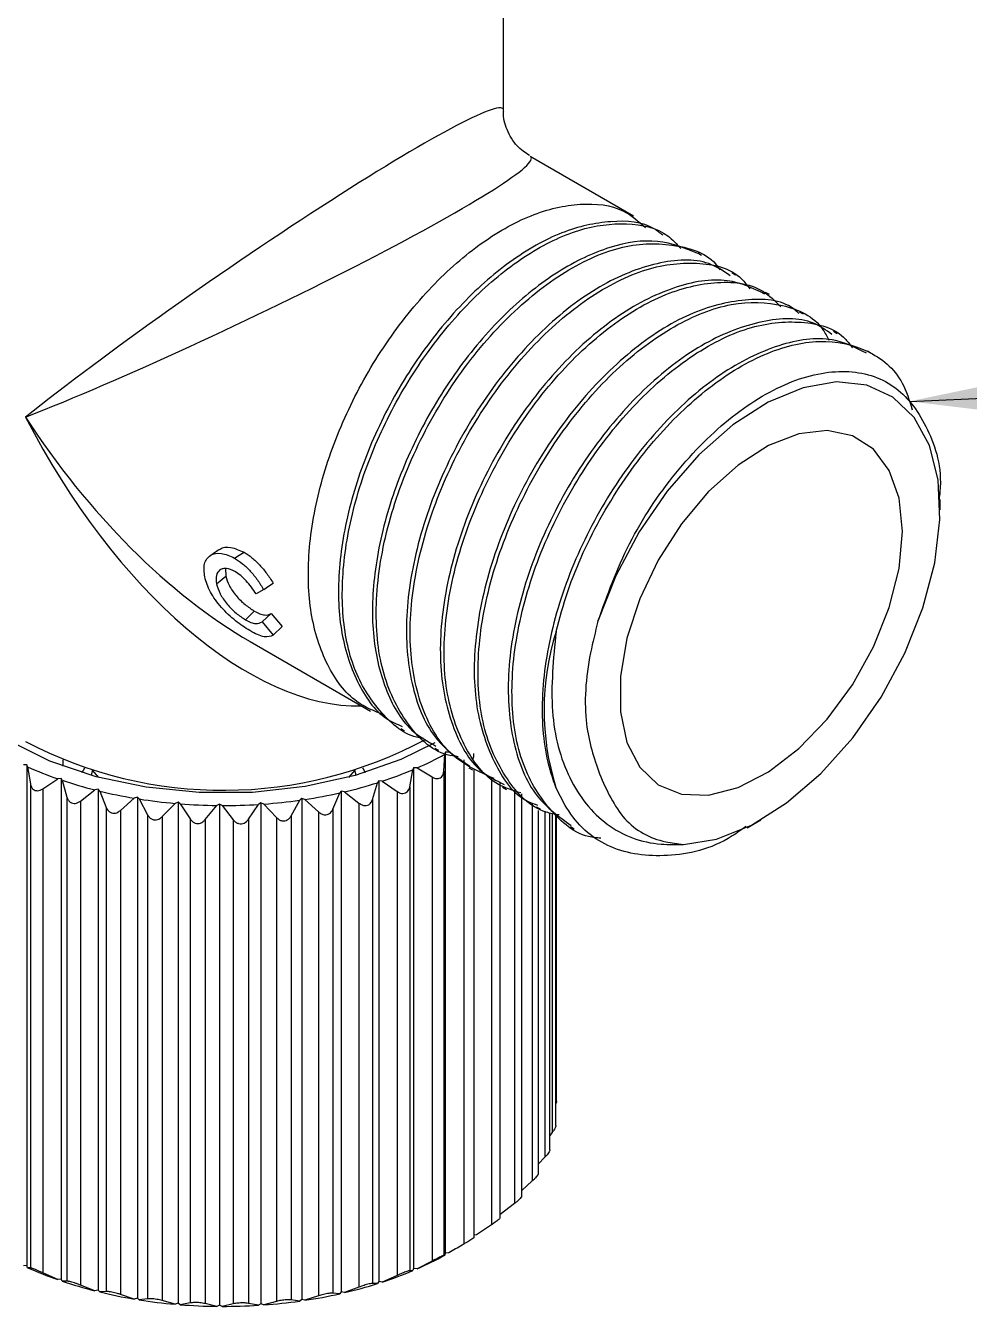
# Model space of a CAD drawing. Extents: x 7948 to 8542, y -4601 to -4181.
# Drawn here: x 8311.96 to 8326.11, y -4541.71 to -4522.5 of the extents above; entities that cross this region are included whole.
import ezdxf

# ---------------------------------------------------------------- set-up
doc = ezdxf.new("R2010")
doc.units = 0
doc.header["$LTSCALE"] = 7
doc.header["$MEASUREMENT"] = 0
doc.layers.get('0').update_dxf_attribs({"color": 2, "linetype": 'CONTINUOUS'})
doc.styles.add('ROMANS', font='romans')
doc.dimstyles.new('A-3', dxfattribs={"dimscale": 0, "dimtxt": 2.8, "dimasz": 2, "dimexe": 0.7, "dimexo": 0.5, "dimgap": 1, "dimtad": 1, "dimdec": 4, "dimdsep": 46, "dimtxsty": 'ROMANS', "dimcen": 0, "dimclrd": 3, "dimclre": 3, "dimclrt": 2, "dimadec": 4, "dimazin": 2, "dimtfac": 1, "dimtdec": 4, "dimtmove": 0, "dimatfit": 0, "dimfxl": 0, "dimarcsym": 0})

msp = doc.modelspace()

# ---------------------------------------------------------------- linework, layer by layer
for p, q in [((8319.12493, -4523.76856), (8319.12493, -4520.81195)), ((8321.07645, -4525.35705), (8319.52496, -4524.4614)), ((8321.58545, -4525.65089), (8321.52915, -4525.61839)), ((8322.0947, -4525.94488), (8322.03815, -4525.91223)), ((8322.60371, -4526.23872), (8322.5474, -4526.20622)), ((8323.11289, -4526.53266), (8323.05641, -4526.50006)), ((8323.62207, -4526.82661), (8323.56559, -4526.794)), ((8324.13107, -4527.12045), (8324.07477, -4527.08795)), ((8324.64021, -4527.41437), (8324.58378, -4527.38179)), ((8325.67295, -4529.75782), (8325.67295, -4529.60517)), ((8314.956, -4530.64075), (8314.95786, -4530.75495)), ((8314.81968, -4530.86949), (8314.95786, -4530.75495)), ((8315.52743, -4530.95667), (8315.41371, -4531.02132)), ((8315.50256, -4531.43934), (8315.63839, -4531.31547)), ((8315.63839, -4531.31547), (8315.80448, -4531.51158)), ((8315.50256, -4531.43934), (8315.67054, -4531.64132)), ((8315.67054, -4531.64132), (8315.80448, -4531.51158)), ((8315.3253, -4531.73621), (8317.13131, -4532.77879)), ((8317.58402, -4533.04013), (8317.64048, -4533.07273)), ((8318.09318, -4533.33406), (8318.14957, -4533.36662)), ((8318.22777, -4533.68204), (8318.24563, -4533.42493)), ((8318.30279, -4533.39278), (8318.24979, -4533.39439)), ((8318.24979, -4533.39439), (8318.24979, -4540.90656)), ((8311.97505, -4533.58423), (8311.92205, -4533.58583)), ((8311.98472, -4533.61435), (8311.97505, -4533.58423)), ((8311.97505, -4533.58423), (8311.97505, -4541.0964)), ((8311.98472, -4533.61435), (8312.0262, -4533.86966)), ((8312.52077, -4533.60636), (8312.52077, -4533.51014)), ((8312.80294, -4533.70179), (8312.84236, -4533.6276)), ((8317.77585, -4533.62806), (8317.76482, -4533.65803)), ((8317.82876, -4533.63047), (8317.77585, -4533.62806)), ((8317.77585, -4533.62806), (8317.77585, -4541.14024)), ((8317.82876, -4533.63047), (8318.05571, -4533.76687)), ((8318.53013, -4533.512), (8318.53013, -4540.77198)), ((8318.60227, -4533.62796), (8318.65873, -4533.66055)), ((8312.21268, -4533.94365), (8312.43652, -4533.79361)), ((8312.4887, -4533.78802), (8312.43652, -4533.79361)), ((8312.5051, -4533.81716), (8312.4887, -4533.78802)), ((8312.4887, -4533.78802), (8312.4887, -4541.3002)), ((8312.5051, -4533.81716), (8312.57545, -4534.06824)), ((8312.95808, -4533.66436), (8312.93797, -4533.74203)), ((8312.95176, -4533.66242), (8313.0482, -4533.77244)), ((8316.80166, -4533.77244), (8316.8981, -4533.66242)), ((8316.91188, -4533.74203), (8316.89178, -4533.66436)), ((8317.25313, -4533.82403), (8317.23542, -4533.85291)), ((8317.30505, -4533.8304), (8317.25313, -4533.82403)), ((8317.25313, -4533.82403), (8317.25313, -4541.3362)), ((8317.71749, -4533.91267), (8317.76482, -4533.65803)), ((8318.05571, -4533.76687), (8318.05571, -4541.02685)), ((8318.22777, -4533.68204), (8318.22777, -4540.94202)), ((8318.68175, -4540.67581), (8318.68175, -4533.65902)), ((8318.94286, -4533.76794), (8318.94286, -4540.48354)), ((8312.0262, -4533.86966), (8312.0262, -4541.12964)), ((8312.21268, -4533.94365), (8312.21268, -4541.20363)), ((8312.77706, -4534.12754), (8312.99356, -4533.96084)), ((8313.04404, -4533.95137), (8312.99356, -4533.96084)), ((8313.06689, -4533.97902), (8313.04404, -4533.95137)), ((8313.04404, -4533.95137), (8313.04404, -4541.46355)), ((8313.06689, -4533.97902), (8313.16489, -4534.22373)), ((8316.56313, -4534.24941), (8316.66648, -4534.00623)), ((8316.69058, -4533.97893), (8316.66648, -4534.00623)), ((8316.74061, -4533.98915), (8316.69058, -4533.97893)), ((8316.69058, -4533.97893), (8316.69058, -4541.4911)), ((8316.74061, -4533.98915), (8316.95519, -4534.15912)), ((8317.15943, -4534.10288), (8317.23542, -4533.85291)), ((8317.30505, -4533.8304), (8317.52772, -4533.98381)), ((8317.52772, -4533.98381), (8317.52772, -4541.24379)), ((8317.71749, -4533.91267), (8317.71749, -4541.17265)), ((8319.0737, -4540.37888), (8319.0737, -4533.8439)), ((8319.11143, -4533.92189), (8319.16773, -4533.95439)), ((8319.28684, -4533.96859), (8319.28684, -4540.16647)), ((8312.57545, -4534.06824), (8312.57545, -4541.32822)), ((8312.77706, -4534.12754), (8312.77706, -4541.38752)), ((8313.37819, -4534.26734), (8313.58366, -4534.08467)), ((8313.63156, -4534.07148), (8313.58366, -4534.08467)), ((8313.66047, -4534.09717), (8313.63156, -4534.07148)), ((8313.63156, -4534.07148), (8313.63156, -4541.58365)), ((8313.66047, -4534.09717), (8313.78445, -4534.33348)), ((8314.00578, -4534.36064), (8314.1967, -4534.16297)), ((8314.24121, -4534.14628), (8314.1967, -4534.16297)), ((8314.27568, -4534.16958), (8314.24121, -4534.14628)), ((8314.24121, -4534.14628), (8314.24121, -4541.65846)), ((8314.27568, -4534.16958), (8314.42352, -4534.39561)), ((8314.6491, -4534.40585), (8314.8222, -4534.19441)), ((8314.86256, -4534.17451), (8314.8222, -4534.19441)), ((8314.902, -4534.19502), (8314.86256, -4534.17451)), ((8314.86256, -4534.17451), (8314.86256, -4541.68669)), ((8314.902, -4534.19502), (8315.07118, -4534.40904)), ((8315.29714, -4534.40221), (8315.44946, -4534.17845)), ((8315.48498, -4534.15568), (8315.44946, -4534.17845)), ((8315.52872, -4534.17304), (8315.48498, -4534.15568)), ((8315.48498, -4534.15568), (8315.48498, -4541.66786)), ((8315.52872, -4534.17304), (8315.71633, -4534.37357)), ((8315.93881, -4534.34976), (8316.06775, -4534.11536)), ((8316.09781, -4534.09011), (8316.06775, -4534.11536)), ((8316.1451, -4534.10402), (8316.09781, -4534.09011)), ((8316.09781, -4534.09011), (8316.09781, -4541.60229)), ((8316.1451, -4534.10402), (8316.34793, -4534.28978)), ((8316.95519, -4534.15912), (8316.95519, -4541.4191)), ((8317.15943, -4534.10288), (8317.15943, -4541.36286)), ((8319.3974, -4540.05549), (8319.3974, -4534.02096)), ((8319.5562, -4534.15778), (8319.5562, -4539.82619)), ((8313.16489, -4534.22373), (8313.16489, -4541.48371)), ((8313.37819, -4534.26734), (8313.37819, -4541.52732)), ((8313.78445, -4534.33348), (8313.78445, -4541.59346)), ((8314.00578, -4534.36064), (8314.00578, -4541.62062)), ((8314.42352, -4534.39561), (8314.42352, -4541.65559)), ((8315.71633, -4534.37357), (8315.71633, -4541.63355)), ((8315.93881, -4534.34976), (8315.93881, -4541.60974)), ((8316.34793, -4534.28978), (8316.34793, -4541.54976)), ((8316.56313, -4534.24941), (8316.56313, -4541.50939)), ((8319.62044, -4534.21573), (8319.67689, -4534.24832)), ((8319.64732, -4539.71389), (8319.64732, -4534.26842)), ((8319.74631, -4534.27992), (8319.74631, -4539.46852)), ((8319.81916, -4539.35689), (8319.81916, -4534.30652)), ((8319.85392, -4534.31396), (8319.85392, -4539.0996)), ((8319.91001, -4538.99376), (8319.91001, -4534.32597)), ((8319.9183, -4538.62689), (8319.9183, -4534.32774)), ((8314.6491, -4534.40585), (8314.6491, -4541.66583)), ((8315.07118, -4534.40904), (8315.07118, -4541.66902)), ((8315.29714, -4534.40221), (8315.29714, -4541.66219)), ((8320.12959, -4534.50966), (8320.18609, -4534.54228)), ((8322.78, -4534.53078), (8322.98638, -4534.41159)), ((8319.85392, -4539.0996), (8319.81916, -4539.14205)), ((8319.74631, -4539.46852), (8319.64731, -4539.57102)), ((8319.5562, -4539.82619), (8319.3974, -4539.96737)), ((8319.28684, -4540.16647), (8319.0737, -4540.33059)), ((8318.94286, -4540.48354), (8318.71902, -4540.63359)), ((8318.71902, -4540.63359), (8318.68175, -4540.63758)), ((8318.24979, -4540.90656), (8318.24563, -4540.93711)), ((8318.30279, -4540.90496), (8318.24979, -4540.90656)), ((8311.97505, -4541.0964), (8311.92205, -4541.098)), ((8311.98472, -4541.12653), (8311.97505, -4541.0964)), ((8318.05571, -4541.02685), (8317.82876, -4541.14264)), ((8318.24563, -4540.93711), (8318.22777, -4540.94202)), ((8312.0262, -4541.12964), (8311.98472, -4541.12653)), ((8312.43652, -4541.30578), (8312.21268, -4541.20363)), ((8312.4887, -4541.3002), (8312.43652, -4541.30578)), ((8312.5051, -4541.32934), (8312.4887, -4541.3002)), ((8317.52772, -4541.24379), (8317.30505, -4541.34257)), ((8317.76482, -4541.17021), (8317.71749, -4541.17265)), ((8317.77585, -4541.14024), (8317.76482, -4541.17021)), ((8317.82876, -4541.14264), (8317.77585, -4541.14024)), ((8312.57545, -4541.32822), (8312.5051, -4541.32934)), ((8312.99356, -4541.47301), (8312.77706, -4541.38752)), ((8313.04404, -4541.46355), (8312.99356, -4541.47301)), ((8313.06689, -4541.4912), (8313.04404, -4541.46355)), ((8313.16489, -4541.48371), (8313.06689, -4541.4912)), ((8316.66648, -4541.5184), (8316.56313, -4541.50939)), ((8316.69058, -4541.4911), (8316.66648, -4541.5184)), ((8316.74061, -4541.50133), (8316.69058, -4541.4911)), ((8316.95519, -4541.4191), (8316.74061, -4541.50133)), ((8317.23542, -4541.36508), (8317.15943, -4541.36286)), ((8317.25313, -4541.3362), (8317.23542, -4541.36508)), ((8317.30505, -4541.34257), (8317.25313, -4541.3362)), ((8313.58366, -4541.59684), (8313.37819, -4541.52732)), ((8313.63156, -4541.58365), (8313.58366, -4541.59684)), ((8313.66047, -4541.60935), (8313.63156, -4541.58365)), ((8313.78445, -4541.59346), (8313.66047, -4541.60935)), ((8314.1967, -4541.67515), (8314.00578, -4541.62062)), ((8314.24121, -4541.65846), (8314.1967, -4541.67515)), ((8314.27568, -4541.68176), (8314.24121, -4541.65846)), ((8314.42352, -4541.65559), (8314.27568, -4541.68176)), ((8314.8222, -4541.70659), (8314.6491, -4541.66583)), ((8314.86256, -4541.68669), (8314.8222, -4541.70659)), ((8314.902, -4541.70719), (8314.86256, -4541.68669)), ((8315.07118, -4541.66902), (8314.902, -4541.70719)), ((8315.44946, -4541.69063), (8315.29714, -4541.66219)), ((8315.48498, -4541.66786), (8315.44946, -4541.69063)), ((8315.52872, -4541.68521), (8315.48498, -4541.66786)), ((8315.71633, -4541.63355), (8315.52872, -4541.68521)), ((8316.06775, -4541.62754), (8315.93881, -4541.60974)), ((8316.09781, -4541.60229), (8316.06775, -4541.62754)), ((8316.1451, -4541.6162), (8316.09781, -4541.60229)), ((8316.34793, -4541.54976), (8316.1451, -4541.6162))]:
    msp.add_line(p, q)
at = {"flags": 128}
for points in [[(8321.8233, -4534.77753), (8322.32034, -4534.69939), (8322.84317, -4534.48989), (8323.37154, -4534.15714), (8323.88496, -4533.71403), (8324.36356, -4533.17774), (8324.78877, -4532.56904), (8325.14413, -4531.91152), (8325.41588, -4531.23066), (8325.59347, -4530.55283), (8325.67003, -4529.9043), (8325.64259, -4529.31019), (8325.51222, -4528.79353), (8325.28396, -4528.37433), (8324.96667, -4528.06885), (8324.57263, -4527.8889), (8324.11711, -4527.84147), (8323.61776, -4527.9284), (8323.09394, -4528.14631), (8322.56593, -4528.48676), (8322.05419, -4528.93656), (8321.57856, -4529.47828), (8321.15745, -4530.09094), (8320.8072, -4530.75079), (8320.54136, -4531.43227)], [(8325.10727, -4530.08438), (8325.05767, -4529.58641), (8324.91121, -4529.169), (8324.67472, -4528.85164), (8324.35926, -4528.64919), (8323.97959, -4528.5711), (8323.55346, -4528.62104), (8323.10079, -4528.79666), (8322.64276, -4529.08976), (8322.20077, -4529.48663), (8321.79549, -4529.9687), (8321.44588, -4530.51345), (8321.16828, -4531.0954), (8320.97567, -4531.68733), (8320.87706, -4532.26157), (8320.87706, -4532.79128), (8320.97567, -4533.25167), (8321.16828, -4533.62123), (8321.44588, -4533.88266), (8321.79549, -4534.02376), (8322.20077, -4534.03791), (8322.64276, -4533.92446), (8323.10079, -4533.68872), (8323.55346, -4533.3417), (8323.97959, -4532.89964), (8324.35926, -4532.38321), (8324.67472, -4531.81653), (8324.91121, -4531.22614), (8325.05767, -4530.63961), (8325.10727, -4530.08438)], [(8315.08994, -4530.48376), (8315.16059, -4530.4397), (8315.23124, -4530.39566)], [(8315.52743, -4530.95667), (8315.59774, -4530.90741), (8315.66805, -4530.85815)], [(8315.25237, -4531.40845), (8315.31925, -4531.34332), (8315.38613, -4531.27821)], [(8318.09328, -4533.25252), (8317.58524, -4533.50496), (8316.89887, -4533.74574), (8316.14904, -4533.9119), (8315.35988, -4533.9981), (8314.55673, -4534.00157), (8313.76542, -4533.92219), (8313.01138, -4533.76252), (8312.31884, -4533.5277), (8311.71006, -4533.22526), (8311.20461, -4532.86493), (8310.81873, -4532.45829), (8310.56483, -4532.0184), (8310.45107, -4531.55942)], [(8317.0075, -4533.6276), (8317.01725, -4533.64453), (8317.04692, -4533.70179)]]:
    msp.add_lwpolyline(points, dxfattribs=at)
for centre, radius, start, end in [((8323.63989, -4532.75767), 3.90789, 162.552707, 197.351538), ((8314.92181, -4527.57159), 6.39474, 242.358892, 298.28682), ((8315.79994, -4528.99013), 5.06447, 293.615606, 298.875652), ((8314.34478, -4528.32501), 5.79198, 245.953979, 250.763616), ((8314.62644, -4527.50737), 6.65684, 251.417491, 255.800886), ((8315.4406, -4528.15776), 5.97118, 288.194329, 292.907175), ((8314.8066, -4526.78561), 7.4008, 256.404183, 260.488534), ((8315.01863, -4526.65978), 7.52899, 278.604786, 282.642546), ((8315.17938, -4527.35258), 6.81774, 283.237903, 287.552033), ((8314.89659, -4526.24124), 7.95258, 261.05784, 264.950955), ((8314.92356, -4525.93662), 8.25842, 265.500479, 269.296802), ((8314.92527, -4525.90803), 8.28701, 269.839093, 273.626633), ((8314.94392, -4526.15951), 8.03484, 274.173841, 278.040324), ((8315.79994, -4536.5023), 5.06447, 293.615606, 298.875652), ((8314.34478, -4535.83719), 5.79198, 245.953979, 250.763616), ((8315.4406, -4535.66993), 5.97118, 288.194329, 292.907175), ((8314.62644, -4535.01954), 6.65684, 251.417491, 255.800886), ((8314.8066, -4534.29779), 7.4008, 256.404183, 260.488534), ((8315.17938, -4534.86476), 6.81774, 283.237903, 287.552033), ((8314.89659, -4533.75342), 7.95258, 261.05784, 264.950955), ((8314.92356, -4533.44879), 8.25842, 265.500479, 269.296802), ((8314.92527, -4533.42021), 8.28701, 269.839093, 273.626633), ((8314.94392, -4533.67168), 8.03484, 274.173841, 278.040324), ((8315.01863, -4534.17195), 7.52899, 278.604786, 282.642546)]:
    msp.add_arc(centre, radius, start, end)
for major_axis, ratio, start_param, end_param in [((4.1944, 2.90692), 0.07455528, 6.23156098, 8.58775544), ((4.61451, 2.17927), 0.07441676, 3.97859915, 6.33471237), ((-3.64153, 5.4043), 0.52530065, 1.5343047, 2.31978411), ((-2.85973, 5.85575), 0.52530013, 1.60721912, 2.90791592)]:
    msp.add_ellipse((8314.92493, -4526.65547), major_axis=major_axis, ratio=ratio, start_param=start_param, end_param=end_param)
for points, knots in [([(8319.51272, -4524.44625), (8319.44766, -4524.40223), (8319.30171, -4524.30348), (8319.17156, -4524.06701), (8319.11534, -4523.87492), (8319.1265, -4523.77949), (8319.12719, -4523.77353)], [0, 0, 0, 0, 0.28724926, 0.64442753, 0.97780862, 1, 1, 1, 1]), ([(8317.32851, -4532.8374), (8317.18828, -4532.78032), (8316.83756, -4532.63755), (8316.45662, -4532.11035), (8316.20466, -4531.33979), (8316.17487, -4530.39547), (8316.35771, -4529.3622), (8316.74428, -4528.30615), (8317.30124, -4527.30645), (8317.98799, -4526.43413), (8318.75449, -4525.75124), (8319.54033, -4525.30455), (8320.28662, -4525.13706), (8320.88316, -4525.20298), (8321.14978, -4525.43416), (8321.25457, -4525.52503)], [0, 0, 0, 0, 0.05380406, 0.13457167, 0.21630659, 0.29692178, 0.37861201, 0.45949668, 0.54082437, 0.62225963, 0.70304814, 0.78477613, 0.86538883, 0.94708997, 1, 1, 1, 1]), ([(8321.51382, -4525.64275), (8321.47215, -4525.60878), (8321.26552, -4525.44031), (8320.74658, -4525.40439), (8320.006, -4525.55933), (8319.21902, -4526.00429), (8318.45209, -4526.68324), (8317.76363, -4527.55326), (8317.20438, -4528.55146), (8316.81483, -4529.60733), (8316.62898, -4530.64111), (8316.65455, -4531.58879), (8316.90649, -4532.35712), (8317.23552, -4532.84684), (8317.52209, -4532.97333), (8317.60155, -4533.00841)], [0, 0, 0, 0, 0.02183767, 0.10830193, 0.19361433, 0.28010696, 0.36560529, 0.45178843, 0.53785746, 0.62345712, 0.70991045, 0.79522543, 0.8817257, 0.96720205, 1, 1, 1, 1]), ([(8317.91773, -4533.1862), (8317.89939, -4533.18374), (8317.646, -4533.14974), (8317.27696, -4532.82624), (8316.87177, -4532.22306), (8316.68501, -4531.38677), (8316.71276, -4530.41375), (8316.95303, -4529.36677), (8317.39035, -4528.3185), (8317.98596, -4527.34777), (8318.70089, -4526.52073), (8319.47753, -4525.89891), (8320.26115, -4525.5221), (8320.98423, -4525.43472), (8321.51005, -4525.54517), (8321.72037, -4525.77179), (8321.78243, -4525.83866)], [0, 0, 0, 0, 0.00622581, 0.08601375, 0.1660026, 0.24630896, 0.3258134, 0.4063392, 0.48576298, 0.56619206, 0.64594961, 0.72596961, 0.80625514, 0.88577595, 0.96629758, 1, 1, 1, 1]), ([(8322.0369, -4525.91484), (8321.84373, -4525.83529), (8321.4561, -4525.67566), (8320.72202, -4525.78566), (8319.94335, -4526.15093), (8319.16496, -4526.77124), (8318.44895, -4527.59502), (8317.85114, -4528.5641), (8317.41092, -4529.612), (8317.16803, -4530.65849), (8317.13487, -4531.63712), (8317.32604, -4532.46143), (8317.65654, -4533.04655), (8317.98249, -4533.23163), (8318.1111, -4533.30466)], [0, 0, 0, 0, 0.08485162, 0.17027761, 0.25652496, 0.34248715, 0.42816717, 0.51456901, 0.59988985, 0.68639511, 0.77180314, 0.85807367, 0.94400157, 1, 1, 1, 1]), ([(8318.44482, -4533.46359), (8318.38835, -4533.4553), (8318.06922, -4533.40845), (8317.65142, -4532.9827), (8317.27051, -4532.21711), (8317.17232, -4531.1901), (8317.34455, -4530.03558), (8317.77692, -4528.84398), (8318.42248, -4527.72943), (8319.22467, -4526.78856), (8320.10192, -4526.11108), (8320.98335, -4525.74529), (8321.75005, -4525.76762), (8322.22865, -4525.93092), (8322.36449, -4526.15553), (8322.36755, -4526.16059)], [0, 0, 0, 0, 0.01903348, 0.10756232, 0.19700648, 0.28560819, 0.37497402, 0.46367004, 0.552938, 0.64174854, 0.73089951, 0.81984507, 0.90886008, 0.99794952, 1, 1, 1, 1]), ([(8322.52339, -4526.24817), (8322.42099, -4526.17921), (8322.12225, -4525.97801), (8321.43691, -4526.02059), (8320.5697, -4526.3608), (8319.68829, -4527.03988), (8318.8855, -4527.97614), (8318.23697, -4529.08961), (8317.80191, -4530.2798), (8317.62399, -4531.43925), (8317.72574, -4532.45497), (8318.05523, -4533.22808), (8318.44316, -4533.48802), (8318.61744, -4533.6048)], [0, 0, 0, 0, 0.0504272, 0.14710996, 0.24371712, 0.34054742, 0.43700796, 0.5339649, 0.63030119, 0.72736442, 0.82359868, 0.92074755, 1, 1, 1, 1]), ([(8318.98376, -4533.79142), (8318.76055, -4533.69237), (8318.30279, -4533.48922), (8317.87215, -4532.77623), (8317.6817, -4531.82538), (8317.77139, -4530.69807), (8318.1247, -4529.50769), (8318.71094, -4528.35662), (8319.46996, -4527.35242), (8320.33433, -4526.58443), (8321.22145, -4526.11601), (8322.03398, -4526.01805), (8322.58875, -4526.14326), (8322.78068, -4526.39308), (8322.82031, -4526.44465)], [0, 0, 0, 0, 0.08477703, 0.17386859, 0.26318927, 0.35214773, 0.441584, 0.53042941, 0.61996207, 0.70871479, 0.79832462, 0.88700538, 0.97667298, 1, 1, 1, 1]), ([(8323.04423, -4526.52436), (8322.86508, -4526.43857), (8322.47325, -4526.25093), (8321.67981, -4526.38337), (8320.80085, -4526.83458), (8319.9335, -4527.60218), (8319.17315, -4528.60279), (8318.58385, -4529.75293), (8318.22749, -4530.94286), (8318.13269, -4532.07386), (8318.32442, -4533.01996), (8318.67221, -4533.65355), (8319.01869, -4533.82289), (8319.13567, -4533.88006)], [0, 0, 0, 0, 0.08098282, 0.17713139, 0.27428713, 0.37051342, 0.46758559, 0.56391229, 0.66088016, 0.75732942, 0.85417233, 0.95076629, 1, 1, 1, 1]), ([(8319.38452, -4534.00578), (8319.26829, -4533.9704), (8318.90503, -4533.85985), (8318.4989, -4533.31329), (8318.21882, -4532.44388), (8318.22382, -4531.35566), (8318.49542, -4530.17623), (8319.01524, -4528.99981), (8319.7255, -4527.94023), (8320.56691, -4527.08888), (8321.45429, -4526.52074), (8322.30012, -4526.30556), (8322.93997, -4526.37021), (8323.19792, -4526.62674), (8323.28336, -4526.71171)], [0, 0, 0, 0, 0.04266296, 0.13333255, 0.22506707, 0.31569532, 0.40745739, 0.49806708, 0.5898376, 0.68044945, 0.77220762, 0.86284281, 0.95456916, 1, 1, 1, 1]), ([(8323.55249, -4526.81376), (8323.52704, -4526.79032), (8323.32435, -4526.60365), (8322.75856, -4526.57519), (8321.92052, -4526.77416), (8321.03124, -4527.34105), (8320.1891, -4528.18815), (8319.47651, -4529.24564), (8318.95358, -4530.42131), (8318.67876, -4531.60077), (8318.66862, -4532.69333), (8318.95008, -4533.55743), (8319.29586, -4534.07071), (8319.58619, -4534.17144), (8319.63444, -4534.18818)], [0, 0, 0, 0, 0.01396303, 0.11121834, 0.20731753, 0.30460718, 0.40068138, 0.49798389, 0.59405538, 0.6913496, 0.78744187, 0.88470562, 0.98084105, 1, 1, 1, 1]), ([(8319.95992, -4534.33664), (8319.89308, -4534.32528), (8319.56596, -4534.26964), (8319.14874, -4533.82571), (8318.78393, -4533.0424), (8318.70247, -4532.00456), (8318.89091, -4530.8451), (8319.33799, -4529.65483), (8319.99448, -4528.54839), (8320.80395, -4527.62108), (8321.68326, -4526.96108), (8322.56053, -4526.61845), (8323.32537, -4526.65326), (8323.82742, -4526.87419), (8323.97802, -4527.16117), (8324.00665, -4527.21572)], [0, 0, 0, 0, 0.02222448, 0.10876629, 0.19630196, 0.28289689, 0.37037317, 0.45704258, 0.54443932, 0.63120314, 0.71850182, 0.80538028, 0.89256258, 0.97957538, 1, 1, 1, 1]), ([(8324.05049, -4527.12934), (8323.96168, -4527.06602), (8323.67964, -4526.86494), (8323.01465, -4526.89324), (8322.15087, -4527.21129), (8321.26767, -4527.87255), (8320.45761, -4528.79527), (8319.79823, -4529.9005), (8319.34846, -4531.08938), (8319.15451, -4532.25331), (8319.23884, -4533.28113), (8319.5624, -4534.08308), (8319.95646, -4534.36294), (8320.14038, -4534.49357)], [0, 0, 0, 0, 0.04449949, 0.14131668, 0.23779662, 0.33474315, 0.43109616, 0.52815112, 0.62439969, 0.72154226, 0.81770801, 0.91491755, 1, 1, 1, 1]), ([(8320.5826, -4534.68413), (8320.55421, -4534.68275), (8320.25268, -4534.66812), (8319.82105, -4534.30871), (8319.37574, -4533.6175), (8319.20791, -4532.63988), (8319.31238, -4531.50947), (8319.68162, -4530.31719), (8320.2798, -4529.17256), (8321.04768, -4528.17991), (8321.91533, -4527.42893), (8322.80177, -4526.98019), (8323.60645, -4526.90528), (8324.14561, -4527.03969), (8324.32583, -4527.28603), (8324.35764, -4527.32952)], [0, 0, 0, 0, 0.0091696, 0.09739098, 0.18577149, 0.27413628, 0.36237381, 0.45086928, 0.5389768, 0.62758452, 0.7155825, 0.80428343, 0.89219213, 0.98096704, 1, 1, 1, 1]), ([(8324.56809, -4527.41226), (8324.40461, -4527.32805), (8324.03166, -4527.13592), (8323.25937, -4527.2489), (8322.38205, -4527.67905), (8321.51127, -4528.42995), (8320.74215, -4529.41884), (8320.14102, -4530.5624), (8319.76844, -4531.75451), (8319.66012, -4532.88714), (8319.77653, -4533.57965), (8319.89651, -4533.88881), (8319.90983, -4533.92314)], [0, 0, 0, 0, 0.087278953, 0.199113211, 0.311955157, 0.423902775, 0.536626157, 0.648713193, 0.761294334, 0.873546648, 0.985960893, 1, 1, 1, 1]), ([(8319.91179, -4531.58598), (8319.9669, -4531.38494), (8320.12859, -4530.79514), (8320.5831, -4529.81217), (8321.30021, -4528.76379), (8322.14845, -4527.92653), (8323.03271, -4527.38202), (8323.88535, -4527.17228), (8324.59966, -4527.33129), (8325.08356, -4527.71001), (8325.21201, -4528.11949), (8325.25579, -4528.25905)], [0, 0, 0, 0, 0.06406586, 0.1879541, 0.31339962, 0.43726554, 0.56271858, 0.68659087, 0.81202392, 0.93593181, 1, 1, 1, 1]), ([(8320.54136, -4531.43227), (8320.68281, -4531.03835), (8320.96566, -4530.25062), (8321.6915, -4529.1677), (8322.54855, -4528.31086), (8323.46612, -4527.77207), (8324.3313, -4527.62137), (8325.05514, -4527.8705), (8325.51363, -4528.51895), (8325.71423, -4529.14769), (8325.66334, -4529.56577), (8325.65868, -4529.60406)], [0, 0, 0, 0, 0.12089255, 0.2417497, 0.36409241, 0.48716106, 0.61095277, 0.73566472, 0.8609035, 0.98726187, 1, 1, 1, 1]), ([(8314.85304, -4530.3602), (8314.83077, -4530.37554), (8314.78625, -4530.40624), (8314.7418, -4530.43676), (8314.71958, -4530.45203)], [0, 0, 0, 0, 0.49996536, 1, 1, 1, 1]), ([(8314.85635, -4530.36156), (8314.86125, -4530.35722), (8314.90314, -4530.3201), (8315.02978, -4530.30579), (8315.1641, -4530.36571), (8315.23124, -4530.39566)], [0, 0, 0, 0, 0.06210375, 0.53116882, 1, 1, 1, 1]), ([(8314.64208, -4530.76734), (8314.6342, -4530.69777), (8314.62238, -4530.59354), (8314.6703, -4530.49345), (8314.74562, -4530.42465), (8314.88528, -4530.3926), (8315.02201, -4530.45351), (8315.08994, -4530.48376)], [0, 0, 0, 0, 0.25521298, 0.38231281, 0.50826415, 0.75573296, 1, 1, 1, 1]), ([(8315.08994, -4530.48376), (8315.13017, -4530.50996), (8315.21084, -4530.56249), (8315.32709, -4530.67723), (8315.4358, -4530.80949), (8315.49678, -4530.90745), (8315.52743, -4530.95667)], [0, 0, 0, 0, 0.24754591, 0.49625052, 0.74687673, 1, 1, 1, 1]), ([(8315.23124, -4530.39566), (8315.27145, -4530.42169), (8315.35186, -4530.47375), (8315.46786, -4530.58602), (8315.57629, -4530.71475), (8315.63746, -4530.81035), (8315.66805, -4530.85815)], [0, 0, 0, 0, 0.24997236, 0.49998199, 0.74998125, 1, 1, 1, 1]), ([(8315.096, -4530.68665), (8315.0519, -4530.66595), (8314.98587, -4530.63495), (8314.91336, -4530.64024), (8314.854, -4530.66668), (8314.80377, -4530.73537), (8314.81435, -4530.82459), (8314.81968, -4530.86949)], [0, 0, 0, 0, 0.24413763, 0.36563321, 0.49293309, 0.74481956, 1, 1, 1, 1]), ([(8315.41371, -4531.02131), (8315.36635, -4530.95366), (8315.29552, -4530.85249), (8315.18228, -4530.74256), (8315.12471, -4530.70525), (8315.096, -4530.68665)], [0, 0, 0, 0, 0.50295961, 0.75212839, 1, 1, 1, 1]), ([(8315.31882, -4531.57211), (8315.24742, -4531.5271), (8315.1401, -4531.45943), (8314.99312, -4531.33039), (8314.88992, -4531.22352), (8314.79816, -4531.1095), (8314.69772, -4530.95308), (8314.66436, -4530.8417), (8314.64208, -4530.76734)], [0, 0, 0, 0, 0.243966642, 0.366763295, 0.492167764, 0.618052221, 0.745041549, 1, 1, 1, 1]), ([(8314.81968, -4530.86949), (8314.834, -4530.91884), (8314.85534, -4530.99234), (8314.91865, -4531.09708), (8314.97546, -4531.1736), (8315.0416, -4531.24533), (8315.13525, -4531.33283), (8315.20565, -4531.37828), (8315.25237, -4531.40845)], [0, 0, 0, 0, 0.25664822, 0.38225527, 0.50792142, 0.63255557, 0.75612061, 1, 1, 1, 1]), ([(8314.95786, -4530.75495), (8314.97176, -4530.80226), (8314.99251, -4530.87288), (8315.05479, -4530.97381), (8315.11098, -4531.04799), (8315.17648, -4531.11775), (8315.26969, -4531.20346), (8315.33959, -4531.24833), (8315.38613, -4531.27821)], [0, 0, 0, 0, 0.2512548, 0.3751292, 0.50009882, 0.6253317, 0.75058173, 1, 1, 1, 1]), ([(8315.38613, -4531.27821), (8315.41388, -4531.29304), (8315.46935, -4531.32268), (8315.56386, -4531.34815), (8315.60858, -4531.32854), (8315.63839, -4531.31547)], [0, 0, 0, 0, 0.25025896, 0.50030685, 1, 1, 1, 1]), ([(8315.25237, -4531.40845), (8315.28012, -4531.42321), (8315.33573, -4531.45281), (8315.43005, -4531.47645), (8315.47349, -4531.45422), (8315.50256, -4531.43934)], [0, 0, 0, 0, 0.24767886, 0.49644978, 1, 1, 1, 1]), ([(8320.54136, -4531.43227), (8320.50128, -4531.58995), (8320.36407, -4532.12974), (8320.31018, -4532.96922), (8320.48225, -4533.48351), (8320.56178, -4533.72118)], [0, 0, 0, 0, 0.18163425, 0.62181189, 1, 1, 1, 1]), ([(8315.67054, -4531.64132), (8315.63041, -4531.65729), (8315.57043, -4531.68115), (8315.43576, -4531.63587), (8315.35776, -4531.59334), (8315.31882, -4531.57211)], [0, 0, 0, 0, 0.50303389, 0.75189838, 1, 1, 1, 1]), ([(8319.91179, -4531.58598), (8319.87214, -4531.99525), (8319.7928, -4532.8142), (8320.07165, -4533.83062), (8320.63617, -4534.5364), (8321.28463, -4534.7894), (8321.71083, -4534.78001), (8321.8233, -4534.77753)], [0, 0, 0, 0, 0.22877468, 0.45777637, 0.68826891, 0.91773976, 1, 1, 1, 1]), ([(8318.65654, -4533.50259), (8318.66015, -4533.49875), (8318.67119, -4533.48698), (8318.68064, -4533.4564), (8318.68122, -4533.42945), (8318.68153, -4533.41492)], [0, 0, 0, 0, 0.18282526, 0.55951629, 1, 1, 1, 1]), ([(8318.05571, -4533.76687), (8318.07118, -4533.77489), (8318.09928, -4533.78946), (8318.14294, -4533.79324), (8318.17864, -4533.7818), (8318.20481, -4533.75724), (8318.22224, -4533.72363), (8318.22583, -4533.6966), (8318.22777, -4533.68204)], [0, 0, 0, 0, 0.20147136, 0.36590497, 0.53124169, 0.67668598, 0.82573369, 1, 1, 1, 1]), ([(8320.56178, -4533.72118), (8320.67246, -4533.96653), (8320.89373, -4534.457), (8321.39734, -4534.73028), (8321.73362, -4534.76758), (8321.8233, -4534.77753)], [0, 0, 0, 0, 0.423313845, 0.846226785, 1, 1, 1, 1]), ([(8312.0262, -4533.86966), (8312.03019, -4533.8863), (8312.03744, -4533.91653), (8312.06402, -4533.95142), (8312.09765, -4533.9707), (8312.13558, -4533.97453), (8312.17495, -4533.96608), (8312.19947, -4533.9515), (8312.21268, -4533.94365)], [0, 0, 0, 0, 0.20146721, 0.36590405, 0.53124281, 0.6766832, 0.8257311, 1, 1, 1, 1]), ([(8317.52772, -4533.98381), (8317.54306, -4533.993), (8317.57091, -4534.00969), (8317.61626, -4534.01683), (8317.65496, -4534.00821), (8317.68511, -4533.98578), (8317.7071, -4533.95366), (8317.71385, -4533.92703), (8317.71749, -4533.91267)], [0, 0, 0, 0, 0.20146704, 0.36590204, 0.53123979, 0.67668176, 0.82572931, 1, 1, 1, 1]), ([(8322.76512, -4534.50804), (8322.69546, -4534.55796), (8322.29685, -4534.84359), (8321.56299, -4534.99627), (8320.70185, -4534.88821), (8320.16708, -4534.44377), (8319.97013, -4534.04518), (8319.90983, -4533.92314)], [0, 0, 0, 0, 0.05767927, 0.330036603, 0.603112329, 0.878484992, 1, 1, 1, 1]), ([(8312.57545, -4534.06824), (8312.58135, -4534.08451), (8312.59208, -4534.11405), (8312.6234, -4534.14675), (8312.66039, -4534.16336), (8312.70021, -4534.16425), (8312.74022, -4534.1528), (8312.76416, -4534.13639), (8312.77706, -4534.12754)], [0, 0, 0, 0, 0.20146489, 0.36589935, 0.53123881, 0.67668313, 0.82573173, 1, 1, 1, 1]), ([(8316.95519, -4534.15912), (8316.97014, -4534.16945), (8316.99727, -4534.18822), (8317.04354, -4534.19883), (8317.08456, -4534.19322), (8317.11819, -4534.17321), (8317.14436, -4534.14291), (8317.15415, -4534.1169), (8317.15943, -4534.10288)], [0, 0, 0, 0, 0.20145775, 0.36589279, 0.53123192, 0.67667434, 0.82572308, 1, 1, 1, 1]), ([(8313.16489, -4534.22373), (8313.17261, -4534.23948), (8313.18664, -4534.26809), (8313.22217, -4534.29826), (8313.26189, -4534.31196), (8313.30291, -4534.3098), (8313.34287, -4534.29532), (8313.36582, -4534.27714), (8313.37819, -4534.26734)], [0, 0, 0, 0, 0.201457268, 0.365889475, 0.531229458, 0.676673534, 0.825722221, 1, 1, 1, 1]), ([(8313.78445, -4534.33348), (8313.79385, -4534.34858), (8313.81094, -4534.37602), (8313.85006, -4534.40336), (8313.89183, -4534.41398), (8313.93335, -4534.40869), (8313.9726, -4534.39123), (8313.99416, -4534.37135), (8314.00578, -4534.36064)], [0, 0, 0, 0, 0.20144027, 0.36587589, 0.5312163, 0.67666125, 0.82569088, 1, 1, 1, 1]), ([(8314.42352, -4534.39561), (8314.43445, -4534.40993), (8314.4543, -4534.43596), (8314.49635, -4534.46025), (8314.53945, -4534.46767), (8314.58076, -4534.45923), (8314.61862, -4534.43885), (8314.63842, -4534.41741), (8314.6491, -4534.40585)], [0, 0, 0, 0, 0.2013967, 0.36585005, 0.53119769, 0.67665035, 0.82567861, 1, 1, 1, 1]), ([(8315.71633, -4534.37357), (8315.72971, -4534.38605), (8315.75403, -4534.40872), (8315.79975, -4534.42633), (8315.84329, -4534.42717), (8315.88208, -4534.41264), (8315.91523, -4534.38687), (8315.93055, -4534.36276), (8315.93881, -4534.34976)], [0, 0, 0, 0, 0.20139224, 0.36584843, 0.53119638, 0.67664862, 0.82567806, 1, 1, 1, 1]), ([(8316.34793, -4534.28978), (8316.36222, -4534.30122), (8316.38817, -4534.32199), (8316.43456, -4534.33611), (8316.47721, -4534.33367), (8316.51373, -4534.31631), (8316.54365, -4534.28815), (8316.55631, -4534.26298), (8316.56313, -4534.24941)], [0, 0, 0, 0, 0.201438375, 0.36587656, 0.531216271, 0.676662197, 0.825691639, 1, 1, 1, 1]), ([(8315.07118, -4534.40904), (8315.08343, -4534.42249), (8315.10571, -4534.44693), (8315.14996, -4534.46795), (8315.19366, -4534.47209), (8315.23406, -4534.46056), (8315.26987, -4534.43739), (8315.28759, -4534.41453), (8315.29714, -4534.40221)], [0, 0, 0, 0, 0.20136416, 0.36582047, 0.53117303, 0.67662829, 0.82565638, 1, 1, 1, 1]), ([(8319.91827, -4538.62689), (8319.91828, -4538.62692), (8319.92008, -4538.63369), (8319.91691, -4538.64691), (8319.91123, -4538.66028), (8319.91001, -4538.66315)], [0, 0, 0, 0, 0.00343122, 0.78610146, 1, 1, 1, 1]), ([(8319.90846, -4538.99377), (8319.9088, -4538.99713), (8319.90977, -4539.00675), (8319.89968, -4539.0315), (8319.88119, -4539.06427), (8319.86347, -4539.08722), (8319.85392, -4539.0996)], [0, 0, 0, 0, 0.142831706, 0.40879419, 0.68129087, 1, 1, 1, 1]), ([(8319.81882, -4539.35687), (8319.81791, -4539.36337), (8319.81614, -4539.37596), (8319.79997, -4539.40403), (8319.77674, -4539.43543), (8319.75697, -4539.45693), (8319.74631, -4539.46852)], [0, 0, 0, 0, 0.24928979, 0.48222612, 0.72088835, 1, 1, 1, 1]), ([(8319.64595, -4539.7139), (8319.64628, -4539.71555), (8319.64738, -4539.721), (8319.63711, -4539.7395), (8319.61685, -4539.76583), (8319.58928, -4539.79556), (8319.56778, -4539.81546), (8319.5562, -4539.82619)], [0, 0, 0, 0, 0.10106656, 0.33546398, 0.54166269, 0.75293512, 1, 1, 1, 1]), ([(8319.39704, -4540.05547), (8319.39633, -4540.05879), (8319.39484, -4540.0657), (8319.37822, -4540.08612), (8319.35316, -4540.11096), (8319.32209, -4540.13841), (8319.29919, -4540.15664), (8319.28684, -4540.16647)], [0, 0, 0, 0, 0.19432781, 0.40441013, 0.58921756, 0.77857544, 1, 1, 1, 1]), ([(8319.07206, -4540.37891), (8319.07251, -4540.37936), (8319.07395, -4540.38077), (8319.06412, -4540.3917), (8319.04315, -4540.41027), (8319.01371, -4540.43327), (8318.97966, -4540.45819), (8318.95575, -4540.47466), (8318.94286, -4540.48354)], [0, 0, 0, 0, 0.08741144, 0.27533694, 0.46429529, 0.63052176, 0.80084063, 1, 1, 1, 1]), ([(8318.68074, -4540.67575), (8318.68035, -4540.67655), (8318.67956, -4540.67815), (8318.66341, -4540.68959), (8318.63732, -4540.7066), (8318.60437, -4540.72718), (8318.56784, -4540.74946), (8318.54333, -4540.76409), (8318.53013, -4540.77198)], [0, 0, 0, 0, 0.17203706, 0.34253484, 0.51396959, 0.66478427, 0.8193081, 1, 1, 1, 1]), ([(8318.53013, -4540.77198), (8318.52151, -4540.7771), (8318.44616, -4540.82192), (8318.37013, -4540.86595), (8318.30279, -4540.90496)], [0, 0, 0, 0, 0.11426721, 1, 1, 1, 1]), ([(8318.22777, -4540.94202), (8318.22536, -4540.94283), (8318.221, -4540.94431), (8318.19854, -4540.95487), (8318.16801, -4540.96979), (8318.13206, -4540.98775), (8318.09369, -4541.00719), (8318.06901, -4541.01997), (8318.05571, -4541.02685)], [0, 0, 0, 0, 0.20145376, 0.36589329, 0.53123981, 0.67669159, 0.82572918, 1, 1, 1, 1]), ([(8312.21268, -4541.20363), (8312.19729, -4541.19656), (8312.16935, -4541.18373), (8312.12427, -4541.16437), (8312.08613, -4541.14887), (8312.05673, -4541.13789), (8312.03562, -4541.13098), (8312.0295, -4541.13011), (8312.0262, -4541.12964)], [0, 0, 0, 0, 0.20145697, 0.36589624, 0.53124007, 0.67669415, 0.82573056, 1, 1, 1, 1]), ([(8317.71749, -4541.17265), (8317.71311, -4541.17321), (8317.70515, -4541.17422), (8317.67759, -4541.18289), (8317.64323, -4541.19535), (8317.60488, -4541.2105), (8317.56532, -4541.227), (8317.54089, -4541.23791), (8317.52772, -4541.24379)], [0, 0, 0, 0, 0.20144904, 0.36588786, 0.53123489, 0.67668841, 0.82572399, 1, 1, 1, 1]), ([(8312.77706, -4541.38752), (8312.76202, -4541.38161), (8312.7347, -4541.37087), (8312.68855, -4541.35496), (8312.64794, -4541.34244), (8312.61497, -4541.33382), (8312.58959, -4541.32867), (8312.5804, -4541.32838), (8312.57545, -4541.32822)], [0, 0, 0, 0, 0.20145062, 0.36588894, 0.53123561, 0.67668682, 0.82572474, 1, 1, 1, 1]), ([(8313.37819, -4541.52732), (8313.36375, -4541.52252), (8313.33752, -4541.5138), (8313.29109, -4541.5014), (8313.24871, -4541.49202), (8313.21273, -4541.48601), (8313.18352, -4541.48292), (8313.17142, -4541.48344), (8313.16489, -4541.48371)], [0, 0, 0, 0, 0.20144198, 0.36588158, 0.53122981, 0.67668475, 0.8257186, 1, 1, 1, 1]), ([(8316.56313, -4541.50939), (8316.55506, -4541.50901), (8316.54041, -4541.5083), (8316.50411, -4541.51211), (8316.46392, -4541.51891), (8316.42275, -4541.52802), (8316.38287, -4541.53848), (8316.36017, -4541.54581), (8316.34793, -4541.54976)], [0, 0, 0, 0, 0.20142613, 0.36586814, 0.53122066, 0.6766761, 0.82571048, 1, 1, 1, 1]), ([(8317.15943, -4541.36286), (8317.15315, -4541.36302), (8317.14175, -4541.3633), (8317.10953, -4541.3697), (8317.07195, -4541.37944), (8317.03184, -4541.39163), (8316.99178, -4541.40511), (8316.96801, -4541.4142), (8316.95519, -4541.4191)], [0, 0, 0, 0, 0.20143951, 0.36588096, 0.53122702, 0.67668264, 0.82571773, 1, 1, 1, 1]), ([(8314.00578, -4541.62062), (8313.99219, -4541.61688), (8313.96751, -4541.61009), (8313.9216, -4541.60119), (8313.87817, -4541.59505), (8313.83978, -4541.59185), (8313.80724, -4541.59111), (8313.79243, -4541.59264), (8313.78445, -4541.59346)], [0, 0, 0, 0, 0.20142406, 0.36586615, 0.5312149, 0.67667491, 0.82570945, 1, 1, 1, 1]), ([(8314.6491, -4541.66583), (8314.6366, -4541.66308), (8314.61388, -4541.65808), (8314.56926, -4541.65261), (8314.52554, -4541.64977), (8314.48541, -4541.64954), (8314.45009, -4541.65137), (8314.43283, -4541.65411), (8314.42352, -4541.65559)], [0, 0, 0, 0, 0.20140477, 0.36584741, 0.53120397, 0.67666139, 0.82569458, 1, 1, 1, 1]), ([(8315.29714, -4541.66219), (8315.28593, -4541.66034), (8315.26557, -4541.65698), (8315.22303, -4541.65478), (8315.17974, -4541.65524), (8315.13856, -4541.65809), (8315.10106, -4541.66267), (8315.08164, -4541.6668), (8315.07118, -4541.66902)], [0, 0, 0, 0, 0.20135494, 0.36581716, 0.5311747, 0.67663851, 0.82567128, 1, 1, 1, 1]), ([(8315.93881, -4541.60974), (8315.92909, -4541.60868), (8315.91143, -4541.60675), (8315.87166, -4541.60769), (8315.82957, -4541.61137), (8315.78804, -4541.61735), (8315.74902, -4541.62482), (8315.72778, -4541.63049), (8315.71633, -4541.63355)], [0, 0, 0, 0, 0.201405517, 0.365848145, 0.531203017, 0.676660282, 0.825697194, 1, 1, 1, 1])]:
    msp.add_open_spline(points, degree=3, knots=knots)

# ---------------------------------------------------------------- leaders
msp.add_leader([(8325.21552, -4528.13294), (8334.93936, -4527.72388)], dimstyle='A-3', override={"dimscale": 1, "dimasz": 3, "dimtad": 0, "dimclrd": 256, "dimarcsym": 1})

doc.saveas('drawing.dxf')
